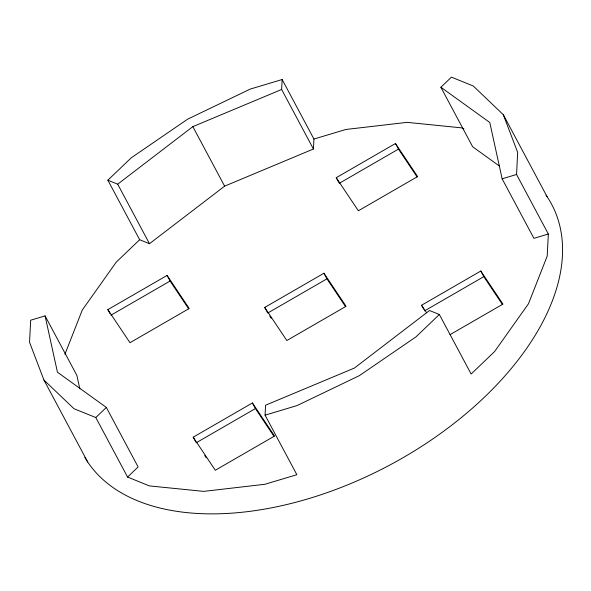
<?xml version="1.0" encoding="UTF-8"?>
<svg xmlns="http://www.w3.org/2000/svg" width="591" height="591" viewBox="0 0 591 591"><rect width="100%" height="100%" fill="white"/><g stroke="black" fill="none" stroke-linecap="round" stroke-linejoin="round"><path stroke-width="0.89" d="M79.815 388.819L76.874 375.411L45.086 315.882L30.673 320.204L29.55 342.3L43.933 380.02L73.971 408.699L95.794 417.534L127.575 477.063L149.397 485.905L203.666 491.38L264.871 484.288L296.859 474.699L265.071 415.17L265.581 405.212L354.378 368.067L429.524 310.511L439.357 314.493L471.138 374.022L494.549 351.615L528.48 303.752L547.207 256.102L548.33 234.014L516.549 174.485L517.672 152.389L503.288 114.669L473.251 85.998L451.428 77.155L440.879 87.254L472.667 146.782L499.336 165.99M313.429 149.006L281.641 89.477L282.151 79.519L250.163 89.115L187.798 119.079L131.276 157.79L107.865 180.196L139.653 239.724L149.486 243.706L224.632 186.15L313.429 149.006L313.932 139.048L282.151 79.519M64.921 354.238L82.312 309.987L116.242 262.131L139.653 239.724M95.794 417.534L106.343 407.435L57.445 372.212L45.086 315.882M127.575 477.063L138.124 466.964L106.343 407.435M439.357 314.493L415.946 336.9L359.424 375.61L297.059 405.574L265.071 415.17M107.865 180.196L117.698 184.178L192.843 126.629L281.641 89.477M107.858 309.632L167.083 275.421L189.216 308.495L129.983 342.714L107.858 309.632L110 313.644M336.242 177.706L395.475 143.487L417.601 176.569L358.375 210.78L336.242 177.706L338.813 182.516M110.857 315.247L170.082 281.035L188.692 308.849M339.241 183.321L398.467 149.109L417.083 176.923M264.716 307.438L323.942 273.227L346.075 306.301L286.842 340.519L264.716 307.438L267.716 313.053L326.941 278.841L345.55 306.655M193.191 437.177L252.416 402.959L274.549 436.04L215.316 470.251L193.191 437.177L195.761 441.987M423.717 309.256L421.575 305.244L480.801 271.033L502.934 304.114L450.024 334.676M196.19 442.792L255.415 408.573L274.025 436.394M424.574 310.866L483.8 276.647L502.409 304.461M313.932 139.048L345.92 129.459L407.118 122.359L461.394 127.841L463.913 128.86M440.879 87.254L489.776 122.477L502.136 178.807L516.549 174.485M548.33 234.014L533.917 238.336L502.136 178.807M421.575 305.244L426.606 312.765M269.725 316.059L271.232 318.32M204.737 455.572L206.244 457.826M503.288 114.669L547.067 196.663M480.801 271.033L483.8 276.647M395.475 143.487L398.467 149.109M323.942 273.227L326.941 278.841M192.843 126.629L224.632 186.15M252.416 402.959L255.415 408.573M167.083 275.421L170.082 281.035M117.698 184.178L149.486 243.706M43.933 380.02L87.712 462.007M546.062 195.193A265.536 153.823 -28.1 0 1 400.447 459.177A265.536 153.823 -28.1 0 1 84.816 457.382"/></g></svg>
